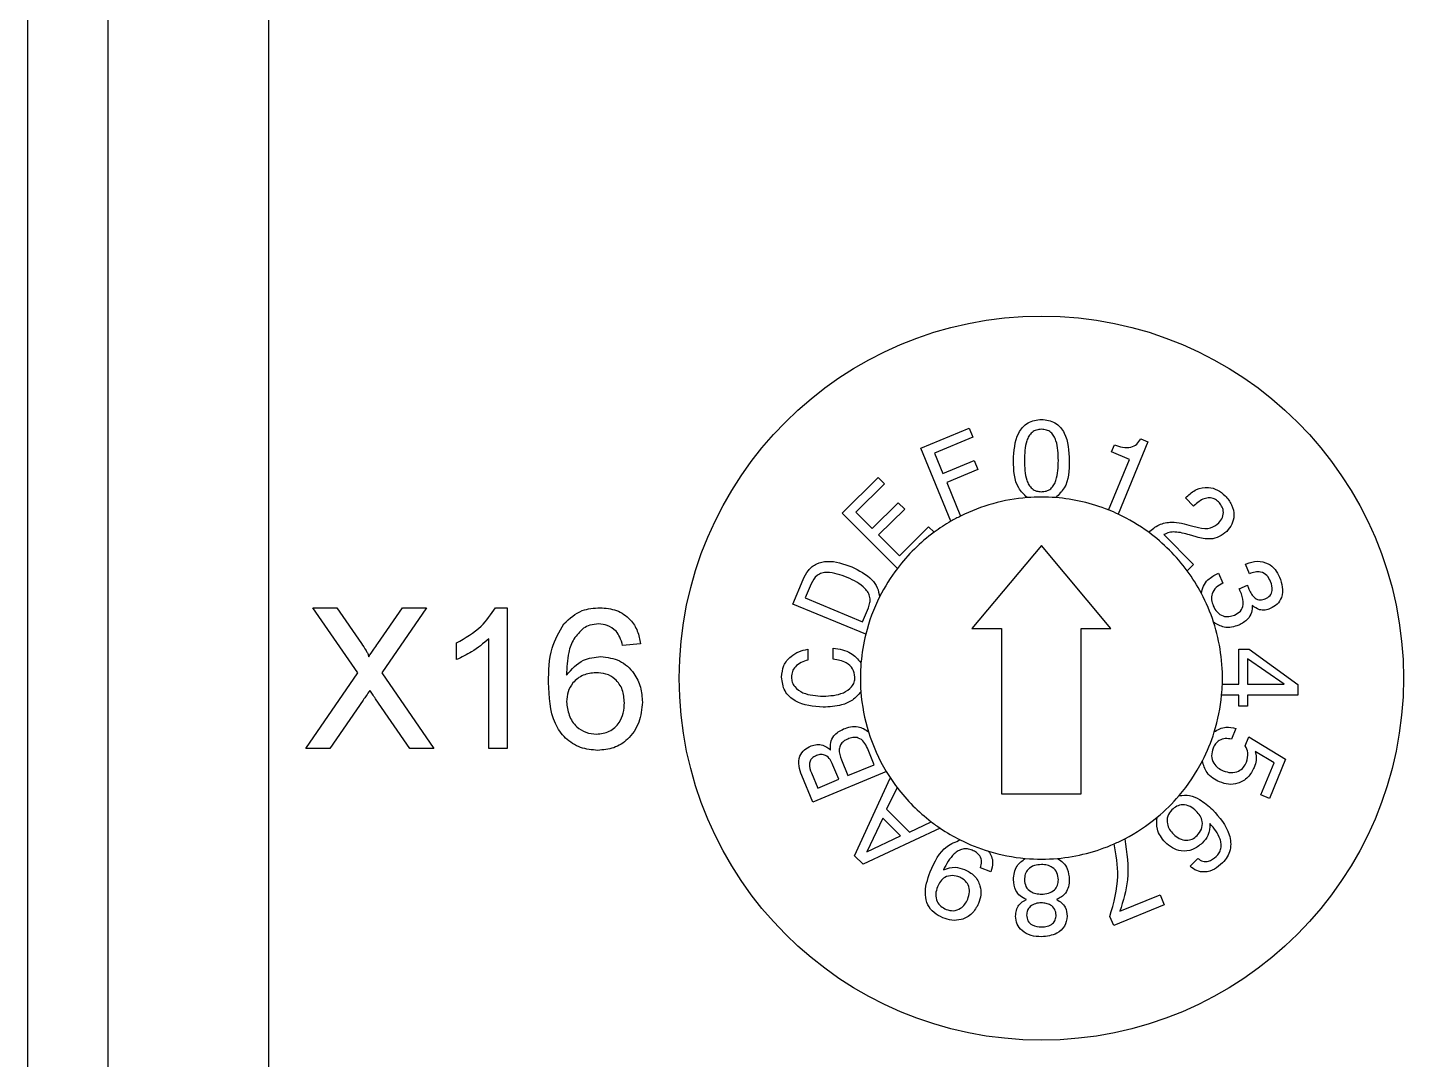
# Model space of a CAD drawing. Header units: inches. Extents: x 456 to 501, y -41 to 126.
# Drawn here: x 455.66 to 472.76, y 68.64 to 81.46 of the extents above; entities that cross this region are included whole.
import ezdxf

# ---------------------------------------------------------------- set-up
doc = ezdxf.new("R2010")
doc.units = ezdxf.units.IN
doc.header["$MEASUREMENT"] = 0

msp = doc.modelspace()

# ---------------------------------------------------------------- linework, layer by layer
at = {"color": 7, "linetype": 'Continuous', "lineweight": 25}
for p, q in [((455.663, 116.726), (455.663, -31.174)), ((458.663, -30.724), (458.663, 116.276)), ((456.663, 115.276), (456.663, -29.724)), ((466.764, 76.233), (467.366, 76.482)), ((467.366, 76.482), (467.413, 76.369)), ((467.413, 76.369), (466.936, 76.172)), ((469.136, 76.187), (469.172, 76.276)), ((469.587, 76.313), (469.216, 75.414)), ((469.499, 76.35), (469.587, 76.313)), ((467.139, 75.325), (466.764, 76.233)), ((466.936, 76.172), (467.039, 75.921)), ((469.098, 75.465), (469.358, 76.095)), ((469.358, 76.095), (469.136, 76.187)), ((467.039, 75.921), (467.428, 76.081)), ((467.474, 75.968), (467.086, 75.808)), ((467.428, 76.081), (467.474, 75.968)), ((465.788, 75.427), (466.233, 75.87)), ((466.312, 75.791), (465.958, 75.438)), ((466.233, 75.87), (466.312, 75.791)), ((467.086, 75.808), (467.259, 75.389)), ((470.052, 75.615), (470.068, 75.63)), ((470.154, 75.513), (470.052, 75.615)), ((466.474, 74.74), (465.788, 75.427)), ((465.958, 75.438), (466.161, 75.234)), ((466.161, 75.234), (466.485, 75.556)), ((466.564, 75.477), (466.24, 75.155)), ((466.485, 75.556), (466.564, 75.477)), ((470.163, 75.522), (470.154, 75.513)), ((466.5, 74.894), (466.862, 75.256)), ((466.862, 75.256), (466.93, 75.188)), ((470.127, 75.27), (470.215, 75.247)), ((466.24, 75.155), (466.5, 74.894)), ((469.785, 75.159), (470.155, 74.789)), ((470.188, 75.131), (470.103, 75.156)), ((468.263, 75.023), (467.4, 73.991)), ((469.126, 73.991), (468.263, 75.023)), ((470.155, 74.789), (470.075, 74.709)), ((470.801, 74.794), (470.81, 74.797)), ((470.851, 74.674), (470.801, 74.794)), ((465.175, 74.297), (465.301, 74.6)), ((470.457, 74.677), (470.466, 74.68)), ((470.466, 74.68), (470.518, 74.555)), ((465.401, 74.548), (465.328, 74.373)), ((470.719, 74.487), (470.823, 74.53)), ((459.766, 73.442), (459.209, 74.251)), ((459.209, 74.251), (459.507, 74.251)), ((459.507, 74.251), (459.812, 73.808)), ((460.017, 73.807), (460.321, 74.251)), ((460.623, 74.251), (460.066, 73.44)), ((460.321, 74.251), (460.623, 74.251)), ((461.477, 74.251), (461.622, 74.251)), ((461.622, 74.251), (461.622, 72.501)), ((466.08, 73.921), (465.175, 74.297)), ((465.328, 74.373), (466.041, 74.076)), ((466.041, 74.076), (466.113, 74.251)), ((467.4, 73.991), (467.767, 73.991)), ((467.767, 73.991), (467.767, 71.938)), ((468.759, 71.938), (468.759, 73.991)), ((468.759, 73.991), (469.126, 73.991)), ((460.994, 73.606), (460.994, 73.813)), ((461.397, 72.501), (461.397, 73.864)), ((463.282, 73.802), (463.058, 73.78)), ((465.36, 73.734), (465.36, 73.599)), ((465.677, 73.613), (465.677, 73.75)), ((470.716, 73.737), (470.844, 73.737)), ((470.716, 73.301), (470.716, 73.737)), ((470.844, 73.737), (471.451, 73.296)), ((470.825, 73.617), (470.825, 73.301)), ((471.28, 73.301), (470.825, 73.617)), ((459.12, 72.501), (459.766, 73.442)), ((460.066, 73.44), (460.713, 72.501)), ((470.512, 73.302), (470.716, 73.301)), ((470.825, 73.301), (471.28, 73.301)), ((471.451, 73.296), (471.45, 73.164)), ((459.835, 73.103), (459.421, 72.501)), ((460.415, 72.501), (459.989, 73.119)), ((470.716, 73.165), (470.503, 73.166)), ((470.716, 73.029), (470.716, 73.165)), ((470.824, 73.029), (470.716, 73.029)), ((470.825, 73.165), (470.824, 73.029)), ((471.45, 73.164), (470.825, 73.165)), ((470.681, 72.751), (470.625, 72.617)), ((466.186, 72.3), (466.1, 72.507)), ((470.796, 72.536), (470.843, 72.648)), ((470.843, 72.648), (471.298, 72.368)), ((459.421, 72.501), (459.12, 72.501)), ((460.713, 72.501), (460.415, 72.501)), ((461.622, 72.501), (461.397, 72.501)), ((465.778, 72.36), (465.859, 72.164)), ((471.157, 72.323), (470.921, 72.463)), ((471.298, 72.368), (471.096, 71.881)), ((465.422, 71.836), (465.285, 72.165)), ((465.404, 72.198), (465.483, 72.008)), ((466.336, 72.215), (465.422, 71.836)), ((465.746, 72.118), (465.672, 72.296)), ((465.859, 72.164), (466.186, 72.3)), ((470.992, 71.925), (471.157, 72.323)), ((465.483, 72.008), (465.746, 72.118)), ((465.942, 71.169), (466.382, 72.132)), ((466.47, 72.017), (466.339, 71.746)), ((466.382, 72.132), (466.399, 72.116)), ((467.767, 71.938), (468.759, 71.938)), ((471.096, 71.881), (470.992, 71.925)), ((466.339, 71.746), (466.624, 71.461)), ((467.005, 71.51), (466.047, 71.065)), ((466.292, 71.635), (466.095, 71.217)), ((466.512, 71.415), (466.292, 71.635)), ((466.624, 71.461), (466.893, 71.591)), ((466.095, 71.217), (466.512, 71.415)), ((466.047, 71.065), (465.942, 71.169)), ((467.634, 70.967), (467.507, 71.02)), ((470.11, 71.038), (470.207, 71.134)), ((469.237, 70.478), (469.738, 70.684)), ((469.738, 70.684), (469.789, 70.559)), ((469.789, 70.559), (469.162, 70.3)), ((469.162, 70.3), (469.114, 70.414))]:
    msp.add_line(p, q, dxfattribs=at)
msp.add_circle((468.263, 73.376), 4.5, dxfattribs=at)
for start, end in [(94.5173, 116.4998), (85.4533, 94.5173), (68.222, 85.4533), (64.9487, 68.222), (53.6632, 64.9487), (119.9775, 126.3367), (116.4998, 119.9775), (126.3367, 142.6782), (36.3492, 53.6632), (142.6782, 153.3162), (27.9087, 36.3492), (153.3162, 165.9811), (17.9803, 27.9087), (358.1142, 17.9803), (165.9811, 175.1647), (175.1647, 184.3218), (184.3218, 197.2939), (354.6423, 358.1142), (342.7027, 354.6423), (197.2939, 211.0619), (332.7673, 342.7027), (319.5517, 332.7673), (211.0619, 214.0476), (214.0476, 217.1562), (217.1562, 232.4851), (309.8035, 319.5517), (232.4851, 236.0162), (236.0162, 243.3659), (297.4171, 309.8035), (243.3659, 253.0638), (275.1381, 293.7163), (293.7163, 297.4171), (253.0638, 264.9004), (264.9004, 275.1381)]:
    msp.add_arc((468.263, 73.376), 2.25, start, end, dxfattribs=at)
for points, knots in [([(467.916, 76.08), (467.922, 76.199), (467.93, 76.348), (468.027, 76.495), (468.116, 76.573), (468.205, 76.584), (468.264, 76.591)], [0, 0, 0, 0, 0.499633, 0.625391, 0.750983, 1, 1, 1, 1]), ([(468.264, 76.468), (468.243, 76.467), (468.201, 76.464), (468.145, 76.433), (468.105, 76.384), (468.057, 76.269), (468.054, 76.164), (468.052, 76.08)], [0, 0, 0, 0, 0.125104, 0.249847, 0.374756, 0.500035, 1, 1, 1, 1]), ([(468.264, 76.591), (468.323, 76.584), (468.412, 76.573), (468.502, 76.495), (468.597, 76.348), (468.604, 76.198), (468.61, 76.079)], [0, 0, 0, 0, 0.249065, 0.374623, 0.500341, 1, 1, 1, 1]), ([(468.474, 76.08), (468.472, 76.164), (468.47, 76.269), (468.422, 76.384), (468.383, 76.433), (468.326, 76.464), (468.285, 76.467), (468.264, 76.468)], [0, 0, 0, 0, 0.500022, 0.625273, 0.75018, 0.874947, 1, 1, 1, 1]), ([(469.172, 76.276), (469.205, 76.265), (469.271, 76.241), (469.371, 76.236), (469.453, 76.281), (469.483, 76.327), (469.499, 76.35)], [0, 0, 0, 0, 0.281147, 0.560525, 0.779636, 1, 1, 1, 1]), ([(468.086, 75.619), (468.047, 75.657), (467.924, 75.779), (467.919, 75.958), (467.916, 76.08)], [0, 0, 0, 0, 0.317758, 1, 1, 1, 1]), ([(468.052, 76.08), (468.054, 75.997), (468.056, 75.892), (468.105, 75.777), (468.145, 75.728), (468.201, 75.697), (468.242, 75.694), (468.263, 75.693)], [0, 0, 0, 0, 0.499936, 0.625196, 0.750135, 0.874932, 1, 1, 1, 1]), ([(468.263, 75.693), (468.284, 75.694), (468.325, 75.697), (468.381, 75.727), (468.422, 75.776), (468.469, 75.891), (468.472, 75.996), (468.474, 76.08)], [0, 0, 0, 0, 0.125073, 0.249833, 0.374727, 0.499993, 1, 1, 1, 1]), ([(468.61, 76.079), (468.607, 75.957), (468.602, 75.778), (468.48, 75.657), (468.441, 75.619)], [0, 0, 0, 0, 0.684571, 1, 1, 1, 1]), ([(470.068, 75.63), (470.106, 75.664), (470.183, 75.73), (470.328, 75.757), (470.456, 75.721), (470.516, 75.669), (470.546, 75.642)], [0, 0, 0, 0, 0.280434, 0.559403, 0.779363, 1, 1, 1, 1]), ([(470.464, 75.566), (470.447, 75.58), (470.415, 75.608), (470.35, 75.62), (470.257, 75.603), (470.202, 75.556), (470.163, 75.522)], [0, 0, 0, 0, 0.186994, 0.373601, 0.560772, 1, 1, 1, 1]), ([(470.546, 75.642), (470.577, 75.607), (470.637, 75.536), (470.664, 75.404), (470.637, 75.284), (470.59, 75.228), (470.566, 75.2)], [0, 0, 0, 0, 0.280387, 0.559648, 0.779599, 1, 1, 1, 1]), ([(470.467, 75.306), (470.485, 75.327), (470.52, 75.37), (470.529, 75.449), (470.507, 75.517), (470.478, 75.55), (470.464, 75.566)], [0, 0, 0, 0, 0.279943, 0.559027, 0.779208, 1, 1, 1, 1]), ([(469.596, 75.188), (469.637, 75.223), (469.719, 75.292), (469.913, 75.328), (470.046, 75.292), (470.127, 75.27)], [0, 0, 0, 0, 0.280056, 0.559223, 1, 1, 1, 1]), ([(470.215, 75.247), (470.268, 75.238), (470.361, 75.222), (470.435, 75.28), (470.467, 75.306)], [0, 0, 0, 0, 0.559726, 1, 1, 1, 1]), ([(470.103, 75.156), (470.044, 75.173), (469.961, 75.196), (469.85, 75.19), (469.807, 75.169), (469.785, 75.159)], [0, 0, 0, 0, 0.560129, 0.780158, 1, 1, 1, 1]), ([(470.566, 75.2), (470.537, 75.176), (470.478, 75.127), (470.342, 75.093), (470.246, 75.116), (470.188, 75.131)], [0, 0, 0, 0, 0.280255, 0.56016, 1, 1, 1, 1]), ([(465.301, 74.6), (465.32, 74.64), (465.359, 74.72), (465.467, 74.807), (465.662, 74.847), (465.806, 74.795), (465.906, 74.759)], [0, 0, 0, 0, 0.1872615, 0.3737072, 0.5604054, 1, 1, 1, 1]), ([(465.906, 74.759), (465.997, 74.714), (466.123, 74.652), (466.231, 74.503), (466.245, 74.425), (466.253, 74.386)], [0, 0, 0, 0, 0.559257, 0.779845, 1, 1, 1, 1]), ([(470.81, 74.797), (470.855, 74.812), (470.945, 74.841), (471.077, 74.809), (471.173, 74.731), (471.205, 74.665), (471.222, 74.631)], [0, 0, 0, 0, 0.280243, 0.559205, 0.779315, 1, 1, 1, 1]), ([(465.851, 74.626), (465.768, 74.658), (465.665, 74.698), (465.534, 74.685), (465.453, 74.646), (465.422, 74.587), (465.401, 74.548)], [0, 0, 0, 0, 0.500452, 0.625911, 0.751133, 1, 1, 1, 1]), ([(466.113, 74.251), (466.121, 74.272), (466.135, 74.313), (466.135, 74.379), (466.112, 74.44), (466.031, 74.543), (465.931, 74.589), (465.851, 74.626)], [0, 0, 0, 0, 0.125356, 0.250456, 0.375542, 0.500838, 1, 1, 1, 1]), ([(470.251, 74.429), (470.258, 74.46), (470.273, 74.521), (470.34, 74.616), (470.413, 74.654), (470.457, 74.677)], [0, 0, 0, 0, 0.280331, 0.560635, 1, 1, 1, 1]), ([(471.112, 74.576), (471.099, 74.603), (471.073, 74.657), (470.995, 74.699), (470.917, 74.698), (470.873, 74.682), (470.851, 74.674)], [0, 0, 0, 0, 0.280485, 0.558454, 0.778849, 1, 1, 1, 1]), ([(471.046, 74.362), (471.067, 74.373), (471.11, 74.396), (471.144, 74.48), (471.125, 74.54), (471.112, 74.576)], [0, 0, 0, 0, 0.280639, 0.559878, 1, 1, 1, 1]), ([(471.222, 74.631), (471.236, 74.591), (471.265, 74.51), (471.258, 74.386), (471.198, 74.287), (471.137, 74.256), (471.107, 74.24)], [0, 0, 0, 0, 0.281052, 0.560391, 0.779834, 1, 1, 1, 1]), ([(470.518, 74.555), (470.489, 74.54), (470.432, 74.51), (470.381, 74.432), (470.373, 74.347), (470.39, 74.3), (470.398, 74.276)], [0, 0, 0, 0, 0.280598, 0.559278, 0.77923, 1, 1, 1, 1]), ([(470.664, 74.159), (470.69, 74.173), (470.742, 74.202), (470.787, 74.306), (470.763, 74.379), (470.749, 74.424)], [0, 0, 0, 0, 0.280675, 0.56021, 1, 1, 1, 1]), ([(470.749, 74.424), (470.747, 74.429), (470.742, 74.44), (470.735, 74.456), (470.727, 74.471), (470.722, 74.482), (470.719, 74.487)], [0, 0, 0, 0, 0.250062, 0.500138, 0.750069, 1, 1, 1, 1]), ([(470.823, 74.53), (470.825, 74.526), (470.828, 74.518), (470.835, 74.501), (470.84, 74.488), (470.843, 74.48)], [0, 0, 0, 0, 0.250025, 0.500051, 1, 1, 1, 1]), ([(470.843, 74.48), (470.853, 74.459), (470.871, 74.419), (470.908, 74.375), (470.947, 74.353), (470.992, 74.344), (471.024, 74.355), (471.046, 74.362)], [0, 0, 0, 0, 0.250728, 0.500465, 0.62561, 0.75076, 1, 1, 1, 1]), ([(460.994, 73.813), (461.103, 73.875), (461.298, 73.985), (461.423, 74.17), (461.477, 74.251)], [0, 0, 0, 0, 0.560427, 1, 1, 1, 1]), ([(462.329, 74.052), (462.4, 74.117), (462.529, 74.234), (462.701, 74.245), (462.777, 74.251)], [0, 0, 0, 0, 0.55838, 1, 1, 1, 1]), ([(462.777, 74.251), (462.847, 74.245), (462.987, 74.234), (463.154, 74.118), (463.251, 73.964), (463.272, 73.856), (463.282, 73.802)], [0, 0, 0, 0, 0.280049, 0.559187, 0.779374, 1, 1, 1, 1]), ([(470.398, 74.276), (470.412, 74.248), (470.44, 74.193), (470.515, 74.144), (470.595, 74.136), (470.641, 74.152), (470.664, 74.159)], [0, 0, 0, 0, 0.280452, 0.5593461, 0.7793118, 1, 1, 1, 1]), ([(470.883, 74.279), (470.882, 74.25), (470.879, 74.19), (470.826, 74.093), (470.757, 74.056), (470.716, 74.034)], [0, 0, 0, 0, 0.280756, 0.561018, 1, 1, 1, 1]), ([(471.107, 74.24), (471.086, 74.233), (471.043, 74.218), (470.959, 74.222), (470.912, 74.258), (470.883, 74.279)], [0, 0, 0, 0, 0.281278, 0.561992, 1, 1, 1, 1]), ([(462.138, 73.32), (462.14, 73.466), (462.144, 73.727), (462.272, 73.953), (462.329, 74.052)], [0, 0, 0, 0, 0.5613959, 1, 1, 1, 1]), ([(462.762, 74.049), (462.725, 74.046), (462.657, 74.041), (462.598, 74.01), (462.571, 73.997)], [0, 0, 0, 0, 0.559717, 1, 1, 1, 1]), ([(462.977, 73.959), (462.942, 73.988), (462.879, 74.04), (462.798, 74.046), (462.762, 74.049)], [0, 0, 0, 0, 0.559004, 1, 1, 1, 1]), ([(470.716, 74.034), (470.686, 74.024), (470.628, 74.004), (470.514, 74.004), (470.445, 74.045), (470.403, 74.07)], [0, 0, 0, 0, 0.280939, 0.561429, 1, 1, 1, 1]), ([(462.571, 73.997), (462.529, 73.954), (462.443, 73.869), (462.37, 73.662), (462.365, 73.508), (462.362, 73.414)], [0, 0, 0, 0, 0.279359, 0.559176, 1, 1, 1, 1]), ([(463.058, 73.78), (463.049, 73.816), (463.032, 73.881), (462.994, 73.935), (462.977, 73.959)], [0, 0, 0, 0, 0.560488, 1, 1, 1, 1]), ([(459.812, 73.808), (459.832, 73.778), (459.859, 73.736), (459.893, 73.682), (459.899, 73.654), (459.903, 73.641)], [0, 0, 0, 0, 0.561277, 0.781763, 1, 1, 1, 1]), ([(459.903, 73.641), (459.924, 73.672), (459.962, 73.727), (460, 73.783), (460.017, 73.807)], [0, 0, 0, 0, 0.56, 1, 1, 1, 1]), ([(461.397, 73.864), (461.328, 73.807), (461.204, 73.703), (461.058, 73.636), (460.994, 73.606)], [0, 0, 0, 0, 0.559686, 1, 1, 1, 1]), ([(465.034, 73.389), (465.039, 73.438), (465.05, 73.536), (465.139, 73.645), (465.247, 73.71), (465.322, 73.726), (465.36, 73.734)], [0, 0, 0, 0, 0.279545, 0.558826, 0.779225, 1, 1, 1, 1]), ([(465.677, 73.75), (465.754, 73.737), (465.89, 73.714), (465.981, 73.611), (466.021, 73.565)], [0, 0, 0, 0, 0.560868, 1, 1, 1, 1]), ([(462.362, 73.414), (462.426, 73.487), (462.541, 73.617), (462.712, 73.636), (462.787, 73.645)], [0, 0, 0, 0, 0.558625, 1, 1, 1, 1]), ([(462.787, 73.645), (462.868, 73.634), (463.029, 73.613), (463.2, 73.454), (463.292, 73.266), (463.3, 73.14), (463.305, 73.077)], [0, 0, 0, 0, 0.2791407, 0.5588147, 0.7791703, 1, 1, 1, 1]), ([(465.36, 73.599), (465.331, 73.591), (465.274, 73.574), (465.207, 73.524), (465.163, 73.459), (465.159, 73.412), (465.157, 73.389)], [0, 0, 0, 0, 0.280595, 0.560362, 0.780153, 1, 1, 1, 1]), ([(465.946, 73.388), (465.94, 73.424), (465.929, 73.497), (465.824, 73.585), (465.733, 73.603), (465.677, 73.613)], [0, 0, 0, 0, 0.278742, 0.558855, 1, 1, 1, 1]), ([(462.725, 73.443), (462.672, 73.437), (462.564, 73.426), (462.442, 73.33), (462.371, 73.208), (462.365, 73.124), (462.362, 73.082)], [0, 0, 0, 0, 0.27974, 0.559339, 0.779412, 1, 1, 1, 1]), ([(463.08, 73.07), (463.076, 73.125), (463.069, 73.234), (462.979, 73.365), (462.854, 73.435), (462.768, 73.44), (462.725, 73.443)], [0, 0, 0, 0, 0.280456, 0.559364, 0.779311, 1, 1, 1, 1]), ([(465.55, 73.015), (465.429, 73.024), (465.248, 73.038), (465.057, 73.208), (465.042, 73.329), (465.034, 73.389)], [0, 0, 0, 0, 0.499887, 0.750035, 1, 1, 1, 1]), ([(465.157, 73.389), (465.159, 73.367), (465.162, 73.324), (465.206, 73.249), (465.335, 73.163), (465.465, 73.156), (465.551, 73.151)], [0, 0, 0, 0, 0.125403, 0.250646, 0.500089, 1, 1, 1, 1]), ([(465.551, 73.151), (465.638, 73.156), (465.767, 73.163), (465.896, 73.248), (465.941, 73.324), (465.944, 73.367), (465.946, 73.388)], [0, 0, 0, 0, 0.499813, 0.749378, 0.874637, 1, 1, 1, 1]), ([(459.917, 73.223), (459.902, 73.201), (459.874, 73.161), (459.847, 73.121), (459.835, 73.103)], [0, 0, 0, 0, 0.560002, 1, 1, 1, 1]), ([(459.989, 73.119), (459.975, 73.138), (459.951, 73.173), (459.928, 73.208), (459.917, 73.223)], [0, 0, 0, 0, 0.56, 1, 1, 1, 1]), ([(462.751, 72.478), (462.678, 72.485), (462.53, 72.498), (462.339, 72.621), (462.154, 72.891), (462.145, 73.143), (462.138, 73.32)], [0, 0, 0, 0, 0.186919, 0.373549, 0.560232, 1, 1, 1, 1]), ([(466.019, 73.206), (465.987, 73.169), (465.922, 73.094), (465.754, 73.026), (465.628, 73.019), (465.55, 73.015)], [0, 0, 0, 0, 0.279192, 0.55943, 1, 1, 1, 1]), ([(462.362, 73.082), (462.369, 73.025), (462.382, 72.911), (462.472, 72.773), (462.599, 72.692), (462.689, 72.684), (462.734, 72.68)], [0, 0, 0, 0, 0.280082, 0.55977, 0.779688, 1, 1, 1, 1]), ([(462.734, 72.68), (462.789, 72.686), (462.9, 72.699), (463.017, 72.81), (463.073, 72.941), (463.078, 73.027), (463.08, 73.07)], [0, 0, 0, 0, 0.279489, 0.558551, 0.778978, 1, 1, 1, 1]), ([(463.305, 73.077), (463.296, 72.992), (463.278, 72.822), (463.143, 72.617), (462.953, 72.496), (462.818, 72.484), (462.751, 72.478)], [0, 0, 0, 0, 0.28023, 0.559761, 0.779759, 1, 1, 1, 1]), ([(465.644, 72.482), (465.642, 72.513), (465.638, 72.575), (465.687, 72.681), (465.758, 72.72), (465.802, 72.744)], [0, 0, 0, 0, 0.281065, 0.561335, 1, 1, 1, 1]), ([(465.802, 72.744), (465.831, 72.754), (465.89, 72.775), (465.978, 72.776), (466.056, 72.752), (466.095, 72.722), (466.115, 72.707)], [0, 0, 0, 0, 0.280295, 0.559977, 0.779968, 1, 1, 1, 1]), ([(470.411, 72.707), (470.434, 72.721), (470.478, 72.749), (470.572, 72.773), (470.64, 72.759), (470.681, 72.751)], [0, 0, 0, 0, 0.280632, 0.561, 1, 1, 1, 1]), ([(465.285, 72.165), (465.271, 72.204), (465.243, 72.281), (465.249, 72.4), (465.313, 72.49), (465.371, 72.518), (465.4, 72.533)], [0, 0, 0, 0, 0.281122, 0.56018, 0.779504, 1, 1, 1, 1]), ([(465.4, 72.533), (465.424, 72.541), (465.471, 72.557), (465.562, 72.546), (465.613, 72.506), (465.644, 72.482)], [0, 0, 0, 0, 0.280657, 0.560401, 1, 1, 1, 1]), ([(465.856, 72.619), (465.839, 72.611), (465.804, 72.594), (465.763, 72.55), (465.74, 72.467), (465.762, 72.404), (465.778, 72.36)], [0, 0, 0, 0, 0.187491, 0.374282, 0.560914, 1, 1, 1, 1]), ([(466.1, 72.507), (466.087, 72.533), (466.063, 72.585), (465.996, 72.637), (465.92, 72.642), (465.877, 72.627), (465.856, 72.619)], [0, 0, 0, 0, 0.281081, 0.559255, 0.779019, 1, 1, 1, 1]), ([(470.397, 72.506), (470.388, 72.474), (470.368, 72.411), (470.398, 72.321), (470.455, 72.258), (470.501, 72.235), (470.524, 72.224)], [0, 0, 0, 0, 0.279782, 0.558789, 0.779119, 1, 1, 1, 1]), ([(470.625, 72.617), (470.599, 72.621), (470.548, 72.63), (470.476, 72.606), (470.425, 72.561), (470.406, 72.524), (470.397, 72.506)], [0, 0, 0, 0, 0.280106, 0.559328, 0.779454, 1, 1, 1, 1]), ([(470.813, 72.333), (470.823, 72.372), (470.842, 72.442), (470.81, 72.507), (470.796, 72.536)], [0, 0, 0, 0, 0.558484, 1, 1, 1, 1]), ([(465.467, 72.413), (465.452, 72.406), (465.423, 72.393), (465.389, 72.356), (465.372, 72.286), (465.391, 72.234), (465.404, 72.198)], [0, 0, 0, 0, 0.187503, 0.374102, 0.56046, 1, 1, 1, 1]), ([(465.672, 72.296), (465.662, 72.319), (465.64, 72.365), (465.59, 72.417), (465.524, 72.432), (465.486, 72.42), (465.467, 72.413)], [0, 0, 0, 0, 0.281335, 0.560778, 0.779805, 1, 1, 1, 1]), ([(470.478, 72.086), (470.449, 72.1), (470.389, 72.129), (470.303, 72.213), (470.278, 72.296), (470.263, 72.346)], [0, 0, 0, 0, 0.28094, 0.561488, 1, 1, 1, 1]), ([(470.921, 72.463), (470.928, 72.426), (470.941, 72.359), (470.918, 72.295), (470.908, 72.267)], [0, 0, 0, 0, 0.55857, 1, 1, 1, 1]), ([(470.908, 72.267), (470.885, 72.223), (470.839, 72.136), (470.716, 72.063), (470.588, 72.049), (470.515, 72.073), (470.478, 72.086)], [0, 0, 0, 0, 0.280134, 0.559207, 0.779321, 1, 1, 1, 1]), ([(470.524, 72.224), (470.555, 72.213), (470.617, 72.193), (470.71, 72.212), (470.778, 72.264), (470.801, 72.31), (470.813, 72.333)], [0, 0, 0, 0, 0.280397, 0.559503, 0.779397, 1, 1, 1, 1]), ([(469.975, 71.916), (470.019, 71.92), (470.107, 71.927), (470.255, 71.863), (470.338, 71.787), (470.39, 71.741)], [0, 0, 0, 0, 0.279194, 0.559386, 1, 1, 1, 1]), ([(469.884, 71.739), (469.864, 71.713), (469.824, 71.663), (469.823, 71.57), (469.853, 71.493), (469.886, 71.455), (469.903, 71.437)], [0, 0, 0, 0, 0.279333, 0.558528, 0.779022, 1, 1, 1, 1]), ([(470.187, 71.723), (470.163, 71.744), (470.115, 71.786), (470.025, 71.808), (469.942, 71.788), (469.904, 71.755), (469.884, 71.739)], [0, 0, 0, 0, 0.280565, 0.559761, 0.779568, 1, 1, 1, 1]), ([(470.197, 71.418), (470.218, 71.443), (470.26, 71.493), (470.269, 71.587), (470.238, 71.666), (470.204, 71.704), (470.187, 71.723)], [0, 0, 0, 0, 0.279986, 0.558548, 0.778995, 1, 1, 1, 1]), ([(470.39, 71.741), (470.475, 71.645), (470.603, 71.5), (470.625, 71.27), (470.577, 71.151), (470.535, 71.104), (470.514, 71.08)], [0, 0, 0, 0, 0.499357, 0.748646, 0.874241, 1, 1, 1, 1]), ([(469.8, 71.336), (469.759, 71.387), (469.686, 71.48), (469.698, 71.596), (469.703, 71.647)], [0, 0, 0, 0, 0.559293, 1, 1, 1, 1]), ([(470.358, 71.569), (470.355, 71.517), (470.35, 71.425), (470.289, 71.356), (470.262, 71.326)], [0, 0, 0, 0, 0.55815, 1, 1, 1, 1]), ([(470.436, 71.159), (470.449, 71.174), (470.475, 71.203), (470.496, 71.258), (470.499, 71.317), (470.472, 71.432), (470.409, 71.508), (470.358, 71.569)], [0, 0, 0, 0, 0.1252699, 0.2504004, 0.3755068, 0.5008331, 1, 1, 1, 1]), ([(466.88, 70.97), (466.936, 71.092), (467.018, 71.272), (467.196, 71.342), (467.254, 71.364)], [0, 0, 0, 0, 0.676146, 1, 1, 1, 1]), ([(469.114, 70.414), (469.162, 70.581), (469.246, 70.878), (469.192, 71.182), (469.168, 71.316)], [0, 0, 0, 0, 0.559642, 1, 1, 1, 1]), ([(469.299, 71.378), (469.325, 71.207), (469.371, 70.901), (469.278, 70.607), (469.237, 70.478)], [0, 0, 0, 0, 0.5593231, 1, 1, 1, 1]), ([(470.262, 71.326), (470.225, 71.294), (470.149, 71.232), (470.007, 71.219), (469.887, 71.26), (469.829, 71.31), (469.8, 71.336)], [0, 0, 0, 0, 0.279782, 0.558955, 0.779201, 1, 1, 1, 1]), ([(469.903, 71.437), (469.926, 71.416), (469.973, 71.375), (470.06, 71.355), (470.14, 71.37), (470.178, 71.402), (470.197, 71.418)], [0, 0, 0, 0, 0.280583, 0.559822, 0.779704, 1, 1, 1, 1]), ([(467.403, 71.237), (467.383, 71.244), (467.345, 71.257), (467.284, 71.253), (467.227, 71.231), (467.131, 71.156), (467.084, 71.066), (467.046, 70.993)], [0, 0, 0, 0, 0.125213, 0.250217, 0.375296, 0.500622, 1, 1, 1, 1]), ([(467.507, 71.02), (467.514, 71.044), (467.527, 71.094), (467.503, 71.164), (467.457, 71.211), (467.421, 71.228), (467.403, 71.237)], [0, 0, 0, 0, 0.28, 0.558625, 0.77902, 1, 1, 1, 1]), ([(467.607, 71.223), (467.621, 71.202), (467.647, 71.159), (467.665, 71.068), (467.646, 71.006), (467.634, 70.967)], [0, 0, 0, 0, 0.280547, 0.560968, 1, 1, 1, 1]), ([(470.207, 71.134), (470.227, 71.121), (470.267, 71.094), (470.358, 71.094), (470.406, 71.135), (470.436, 71.159)], [0, 0, 0, 0, 0.280961, 0.560753, 1, 1, 1, 1]), ([(467.038, 70.397), (467, 70.416), (466.924, 70.453), (466.845, 70.556), (466.801, 70.738), (466.848, 70.874), (466.88, 70.97)], [0, 0, 0, 0, 0.1872647, 0.3738775, 0.5608493, 1, 1, 1, 1]), ([(467.046, 70.993), (467.095, 71.01), (467.182, 71.04), (467.269, 71.011), (467.308, 70.998)], [0, 0, 0, 0, 0.558133, 1, 1, 1, 1]), ([(467.308, 70.998), (467.351, 70.975), (467.437, 70.93), (467.505, 70.807), (467.517, 70.681), (467.493, 70.609), (467.481, 70.573)], [0, 0, 0, 0, 0.279936, 0.559076, 0.779296, 1, 1, 1, 1]), ([(467.916, 70.872), (467.918, 70.901), (467.922, 70.96), (467.964, 71.06), (468.025, 71.106), (468.063, 71.135)], [0, 0, 0, 0, 0.281025, 0.561523, 1, 1, 1, 1]), ([(468.264, 71.059), (468.234, 71.057), (468.174, 71.053), (468.099, 71.008), (468.058, 70.94), (468.054, 70.893), (468.052, 70.869)], [0, 0, 0, 0, 0.280648, 0.559769, 0.779596, 1, 1, 1, 1]), ([(468.474, 70.868), (468.471, 70.899), (468.466, 70.959), (468.406, 71.024), (468.335, 71.055), (468.288, 71.058), (468.264, 71.059)], [0, 0, 0, 0, 0.2797034, 0.5584246, 0.7789676, 1, 1, 1, 1]), ([(468.464, 71.135), (468.489, 71.118), (468.538, 71.084), (468.598, 70.994), (468.606, 70.917), (468.61, 70.871)], [0, 0, 0, 0, 0.280561, 0.560842, 1, 1, 1, 1]), ([(470.514, 71.08), (470.482, 71.051), (470.419, 70.995), (470.302, 70.958), (470.19, 70.977), (470.137, 71.017), (470.11, 71.038)], [0, 0, 0, 0, 0.28079, 0.559979, 0.779636, 1, 1, 1, 1]), ([(467.248, 70.901), (467.217, 70.911), (467.157, 70.931), (467.066, 70.907), (467.004, 70.851), (466.983, 70.806), (466.972, 70.783)], [0, 0, 0, 0, 0.280234, 0.558937, 0.779108, 1, 1, 1, 1]), ([(467.348, 70.629), (467.357, 70.658), (467.377, 70.717), (467.36, 70.803), (467.312, 70.868), (467.269, 70.89), (467.248, 70.901)], [0, 0, 0, 0, 0.2805204, 0.5596548, 0.7795585, 1, 1, 1, 1]), ([(468.076, 70.624), (468.049, 70.637), (467.996, 70.663), (467.928, 70.749), (467.921, 70.825), (467.916, 70.872)], [0, 0, 0, 0, 0.2807555, 0.560966, 1, 1, 1, 1]), ([(468.052, 70.869), (468.056, 70.84), (468.062, 70.781), (468.124, 70.721), (468.195, 70.695), (468.241, 70.693), (468.263, 70.691)], [0, 0, 0, 0, 0.2792454, 0.5580771, 0.7787687, 1, 1, 1, 1]), ([(468.263, 70.691), (468.293, 70.693), (468.351, 70.696), (468.424, 70.736), (468.469, 70.8), (468.472, 70.845), (468.474, 70.868)], [0, 0, 0, 0, 0.28087, 0.560154, 0.779783, 1, 1, 1, 1]), ([(468.61, 70.871), (468.608, 70.841), (468.605, 70.783), (468.568, 70.707), (468.514, 70.653), (468.472, 70.634), (468.451, 70.624)], [0, 0, 0, 0, 0.280343, 0.559873, 0.779753, 1, 1, 1, 1]), ([(466.972, 70.783), (466.962, 70.753), (466.941, 70.692), (466.96, 70.602), (467.011, 70.535), (467.056, 70.513), (467.078, 70.502)], [0, 0, 0, 0, 0.280444, 0.559501, 0.779397, 1, 1, 1, 1]), ([(467.078, 70.502), (467.109, 70.493), (467.17, 70.475), (467.256, 70.507), (467.315, 70.563), (467.337, 70.607), (467.348, 70.629)], [0, 0, 0, 0, 0.279542, 0.558598, 0.779062, 1, 1, 1, 1]), ([(467.943, 70.416), (467.944, 70.441), (467.947, 70.49), (467.985, 70.573), (468.041, 70.605), (468.076, 70.624)], [0, 0, 0, 0, 0.281201, 0.561684, 1, 1, 1, 1]), ([(468.451, 70.624), (468.473, 70.612), (468.516, 70.589), (468.573, 70.518), (468.579, 70.455), (468.583, 70.416)], [0, 0, 0, 0, 0.280863, 0.561169, 1, 1, 1, 1]), ([(467.481, 70.573), (467.457, 70.528), (467.409, 70.439), (467.28, 70.37), (467.15, 70.359), (467.075, 70.384), (467.038, 70.397)], [0, 0, 0, 0, 0.279832, 0.558984, 0.779215, 1, 1, 1, 1]), ([(468.263, 70.583), (468.238, 70.581), (468.188, 70.578), (468.125, 70.544), (468.085, 70.49), (468.081, 70.451), (468.079, 70.431)], [0, 0, 0, 0, 0.280776, 0.560269, 0.779997, 1, 1, 1, 1]), ([(468.447, 70.43), (468.443, 70.455), (468.437, 70.506), (468.383, 70.556), (468.322, 70.579), (468.283, 70.582), (468.263, 70.583)], [0, 0, 0, 0, 0.27911, 0.55816, 0.778828, 1, 1, 1, 1]), ([(468.262, 70.161), (468.219, 70.163), (468.133, 70.169), (468.025, 70.226), (467.953, 70.315), (467.947, 70.383), (467.943, 70.416)], [0, 0, 0, 0, 0.280832, 0.56056, 0.780219, 1, 1, 1, 1]), ([(468.079, 70.431), (468.082, 70.406), (468.088, 70.355), (468.159, 70.292), (468.224, 70.286), (468.263, 70.283)], [0, 0, 0, 0, 0.279967, 0.559699, 1, 1, 1, 1]), ([(468.583, 70.416), (468.576, 70.373), (468.563, 70.287), (468.44, 70.179), (468.329, 70.168), (468.262, 70.161)], [0, 0, 0, 0, 0.279584, 0.559986, 1, 1, 1, 1]), ([(468.263, 70.283), (468.288, 70.285), (468.337, 70.287), (468.401, 70.318), (468.441, 70.371), (468.445, 70.411), (468.447, 70.43)], [0, 0, 0, 0, 0.280908, 0.560435, 0.779926, 1, 1, 1, 1])]:
    msp.add_open_spline(points, degree=3, knots=knots, dxfattribs=at)

doc.saveas('drawing.dxf')
